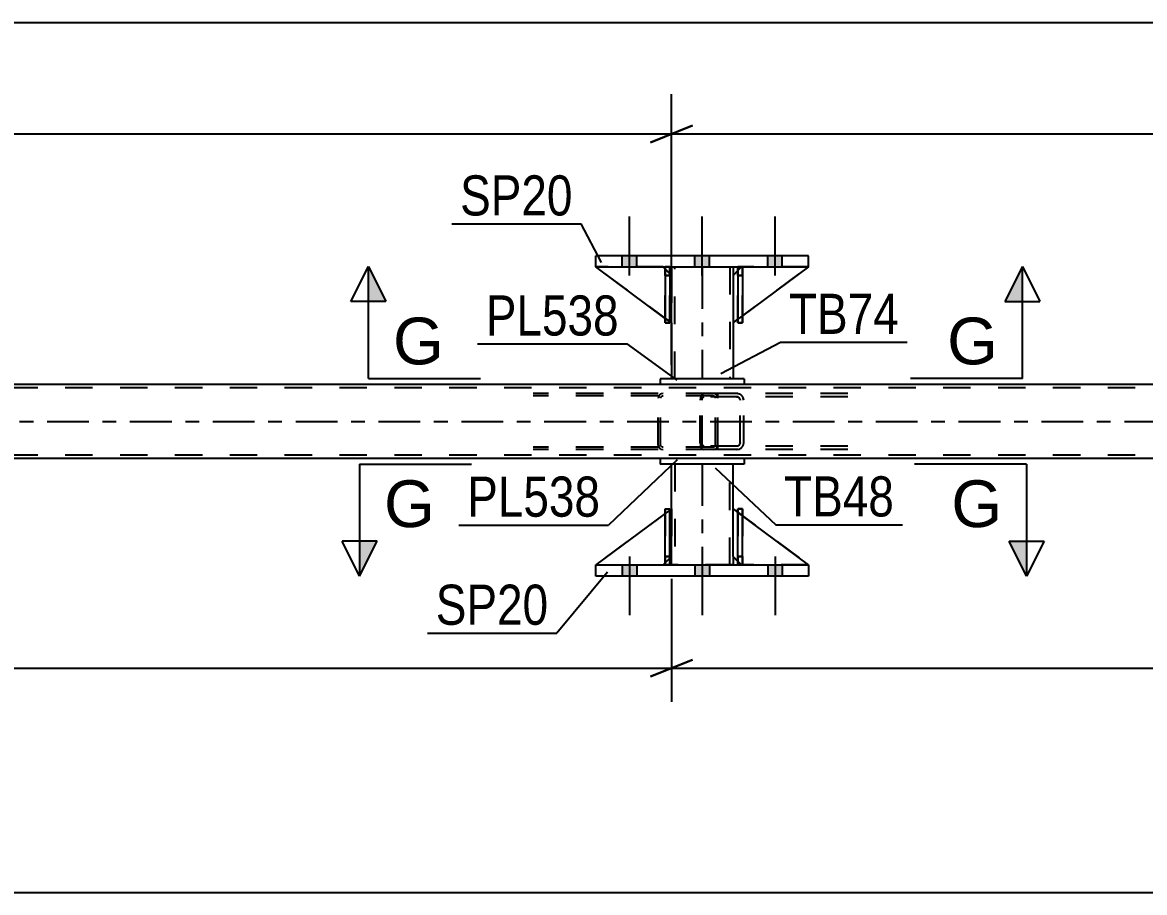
# Model space of a CAD drawing. Header units: millimetres. Extents: x 0 to 841, y 0 to 594.
# Drawn here: x 434 to 514.1, y 224.2 to 286.4 of the extents above; entities that cross this region are included whole.
import ezdxf

# ---------------------------------------------------------------- set-up
doc = ezdxf.new("R2010")
doc.units = ezdxf.units.MM
doc.linetypes.add('DXK_LINE_DOT2', pattern=[3.9198, 1.9599, -1.9599])
doc.linetypes.add('DXK_LINE_DOT3', pattern=[5.9187, 2.979, -0.9799, 0.9799, -0.9799])
doc.styles.add('Arial', font='ARIAL.TTF', dxfattribs={"height": 0.2})
doc.styles.add('Arial Narrow', font='ARIALN.TTF', dxfattribs={"height": 0.2})

# ---------------------------------------------------------------- blocks, each defined once
blk = doc.blocks.new('Part-814761001-5054 - 4920')
at = {"color": 2, "linetype": 'Continuous'}
for p, q in [((485.103, 268.665), (484.75, 268.312)), ((490.149, 268.912), (485.423, 265.411)), ((484.75, 268.312), (484.75, 264.912)), ((484.75, 264.912), (485.103, 265.174))]:
    blk.add_line(p, q, dxfattribs=at)
at = {"color": 7, "linetype": 'DXK_LINE_DOT2'}
for p, q in [((485.35, 268.912), (485.103, 268.665)), ((490.15, 268.912), (485.35, 268.912)), ((490.149, 268.912), (490.15, 268.912)), ((490.15, 268.912), (490.149, 268.912)), ((485.423, 265.411), (485.103, 265.174))]:
    blk.add_line(p, q, dxfattribs=at)
blk = doc.blocks.new('Bolt-814761001-4931 - 4920')
at = {"linetype": 'Continuous'}
for points in [[(477.87, 269.712), (476.83, 269.712), (476.83, 268.912), (477.87, 268.912)], [(477.87, 269.712), (476.83, 269.712), (476.83, 268.912), (477.87, 268.912)], [(477.87, 269.712), (476.83, 269.712), (476.83, 268.912), (477.87, 268.912)], [(483.07, 269.712), (482.03, 269.712), (482.03, 268.912), (483.07, 268.912)], [(483.07, 269.712), (482.03, 269.712), (482.03, 268.912), (483.07, 268.912)], [(488.27, 269.712), (487.23, 269.712), (487.23, 268.912), (488.27, 268.912)], [(488.27, 269.712), (487.23, 269.712), (487.23, 268.912), (488.27, 268.912)], [(488.27, 269.712), (487.23, 269.712), (487.23, 268.912), (488.27, 268.912)]]:
    blk.add_hatch(color=1, dxfattribs=at).paths.add_polyline_path(points)
at = {"color": 1, "linetype": 'Continuous'}
for p, q in [((477.35, 268.312), (477.35, 272.512)), ((477.35, 268.312), (477.35, 272.512)), ((477.35, 268.312), (477.35, 272.512)), ((482.55, 268.312), (482.55, 272.512)), ((482.55, 268.312), (482.55, 272.512)), ((487.75, 268.312), (487.75, 272.512)), ((487.75, 268.312), (487.75, 272.512)), ((487.75, 268.312), (487.75, 272.512)), ((476.83, 268.912), (476.83, 269.712)), ((476.83, 268.912), (476.83, 269.712)), ((476.83, 268.912), (476.83, 269.712)), ((477.87, 268.912), (477.87, 269.712)), ((477.87, 268.912), (477.87, 269.712)), ((477.87, 268.912), (477.87, 269.712)), ((482.03, 268.912), (482.03, 269.712)), ((482.03, 268.912), (482.03, 269.712)), ((483.07, 268.912), (483.07, 269.712)), ((483.07, 268.912), (483.07, 269.712)), ((487.23, 268.912), (487.23, 269.712)), ((487.23, 268.912), (487.23, 269.712)), ((487.23, 268.912), (487.23, 269.712)), ((488.27, 268.912), (488.27, 269.712)), ((488.27, 268.912), (488.27, 269.712)), ((488.27, 268.912), (488.27, 269.712))]:
    blk.add_line(p, q, dxfattribs=at)
blk = doc.blocks.new('Part-814761001-5060 - 4920')
at = {"color": 2, "linetype": 'Continuous'}
for p, q in [((479.903, 265.242), (474.95, 268.912)), ((479.903, 268.758), (479.749, 268.912)), ((480.349, 268.312), (480.223, 268.438)), ((480.349, 268.312), (480.349, 268.312)), ((480.349, 264.912), (480.349, 268.312)), ((480.223, 265.005), (480.349, 264.912)), ((480.349, 264.912), (480.349, 264.912))]:
    blk.add_line(p, q, dxfattribs=at)
at = {"color": 7, "linetype": 'DXK_LINE_DOT2'}
for p, q in [((479.749, 268.912), (474.95, 268.912)), ((474.95, 268.912), (474.95, 268.912)), ((479.749, 268.912), (480.349, 268.312)), ((480.223, 268.438), (479.903, 268.758)), ((480.349, 268.312), (480.349, 264.912)), ((480.223, 265.005), (479.903, 265.242))]:
    blk.add_line(p, q, dxfattribs=at)
blk = doc.blocks.new('Part-814761001-4936 - 4920')
at = {"color": 2, "linetype": 'Continuous'}
for p, q in [((485.55, 260.912), (479.55, 260.912)), ((479.55, 260.912), (479.55, 260.512)), ((485.55, 260.512), (479.55, 260.512)), ((485.55, 260.912), (485.55, 260.512))]:
    blk.add_line(p, q, dxfattribs=at)
blk = doc.blocks.new('Part-814761001-5017 - 4920')
at = {"color": 2, "linetype": 'Continuous'}
for p, q in [((485.423, 268.912), (485.103, 268.912)), ((485.103, 268.912), (485.103, 264.912)), ((485.423, 268.912), (485.423, 268.912)), ((485.423, 268.912), (485.423, 264.912)), ((485.423, 264.912), (485.103, 264.912))]:
    blk.add_line(p, q, dxfattribs=at)
at = {"color": 7, "linetype": 'DXK_LINE_DOT2'}
for p, q in [((485.103, 268.912), (485.103, 268.312)), ((485.103, 268.912), (485.103, 268.912)), ((485.423, 268.312), (485.423, 268.912)), ((485.423, 268.912), (485.423, 268.912)), ((485.423, 268.312), (485.103, 268.312)), ((485.103, 268.312), (485.103, 264.912)), ((485.423, 264.912), (485.423, 268.312))]:
    blk.add_line(p, q, dxfattribs=at)
blk = doc.blocks.new('Part-814761001-4963 - 4920')
at = {"color": 7, "linetype": 'DXK_LINE_DOT2'}
for p, q in [((482.482, 259.731), (482.424, 259.575)), ((482.57, 259.835), (482.482, 259.731)), ((482.674, 259.872), (482.57, 259.835)), ((492.945, 259.872), (482.674, 259.872)), ((483.666, 259.632), (483.666, 259.872)), ((485.201, 259.835), (485.008, 259.872)), ((482.424, 259.575), (482.403, 259.392)), ((482.403, 256.352), (482.403, 259.392)), ((482.539, 259.392), (482.549, 259.483)), ((482.539, 256.352), (482.539, 259.392)), ((482.549, 259.483), (482.578, 259.561)), ((482.578, 259.561), (482.622, 259.613)), ((482.622, 259.613), (482.674, 259.632)), ((492.945, 259.632), (482.674, 259.632)), ((485.008, 259.632), (485.105, 259.613)), ((485.105, 259.613), (485.186, 259.561)), ((485.186, 259.561), (485.241, 259.483)), ((485.241, 259.483), (485.26, 259.392)), ((485.26, 256.352), (485.26, 259.392)), ((485.511, 259.392), (485.473, 259.575)), ((485.511, 256.352), (485.511, 259.392)), ((482.403, 256.352), (482.424, 256.168)), ((482.424, 256.168), (482.482, 256.012)), ((482.482, 256.012), (482.57, 255.908)), ((482.549, 256.26), (482.539, 256.352)), ((482.578, 256.182), (482.549, 256.26)), ((482.57, 255.908), (482.674, 255.872)), ((482.622, 256.13), (482.578, 256.182)), ((482.674, 256.112), (482.622, 256.13)), ((492.945, 256.112), (482.674, 256.112)), ((492.945, 255.872), (482.674, 255.872)), ((483.666, 255.872), (483.666, 256.112)), ((485.105, 256.13), (485.008, 256.112)), ((485.008, 255.872), (485.201, 255.908)), ((485.186, 256.182), (485.105, 256.13)), ((485.241, 256.26), (485.186, 256.182)), ((485.26, 256.352), (485.241, 256.26)), ((485.473, 256.168), (485.511, 256.352))]:
    blk.add_line(p, q, dxfattribs=at)
for centre, start, end in [((485.023, 259.376), 23.84941, 68.8059), ((485.023, 256.367), 291.1941, 336.15059)]:
    blk.add_arc(centre, 0.492, start, end, dxfattribs=at)
blk = doc.blocks.new('Part-814761001-4971 - 4920')
at = {"color": 2, "linetype": 'Continuous'}
for p, q in [((479.55, 260.512), (230.147, 260.512)), ((649.818, 260.512), (485.55, 260.512)), ((479.55, 255.232), (230.147, 255.232)), ((649.818, 255.232), (485.55, 255.232))]:
    blk.add_line(p, q, dxfattribs=at)
at = {"color": 7, "linetype": 'DXK_LINE_DOT2'}
for p, q in [((485.55, 260.512), (479.55, 260.512)), ((748.669, 260.272), (86.553, 260.272)), ((748.669, 255.472), (86.553, 255.472)), ((485.55, 255.232), (479.55, 255.232))]:
    blk.add_line(p, q, dxfattribs=at)
at = {"color": 7, "linetype": 'DXK_LINE_DOT3'}
blk.add_line((86.553, 257.872), (748.669, 257.872), dxfattribs=at)
blk = doc.blocks.new('Part-814761001-5036 - 4920')
at = {"color": 2, "linetype": 'Continuous'}
for p, q in [((474.95, 247.631), (474.95, 247.631)), ((474.95, 246.831), (474.95, 247.631)), ((474.95, 247.631), (490.15, 247.631)), ((490.15, 247.631), (490.15, 247.631)), ((490.15, 247.631), (490.15, 246.831)), ((474.95, 246.831), (474.95, 246.831)), ((490.15, 246.831), (474.95, 246.831)), ((490.15, 246.831), (490.15, 246.831))]:
    blk.add_line(p, q, dxfattribs=at)
at = {"color": 7, "linetype": 'DXK_LINE_DOT2'}
for p, q in [((474.95, 246.831), (474.95, 247.631)), ((490.15, 247.631), (490.15, 246.831))]:
    blk.add_line(p, q, dxfattribs=at)
blk = doc.blocks.new('Bolt-814761001-4977 - 4920')
at = {"linetype": 'Continuous'}
for points in [[(476.83, 246.831), (477.87, 246.831), (477.87, 247.631), (476.83, 247.631)], [(476.83, 246.831), (477.87, 246.831), (477.87, 247.631), (476.83, 247.631)], [(476.83, 246.831), (477.87, 246.831), (477.87, 247.631), (476.83, 247.631)], [(482.03, 246.831), (483.07, 246.831), (483.07, 247.631), (482.03, 247.631)], [(482.03, 246.831), (483.07, 246.831), (483.07, 247.631), (482.03, 247.631)], [(487.23, 246.831), (488.27, 246.831), (488.27, 247.631), (487.23, 247.631)], [(487.23, 246.831), (488.27, 246.831), (488.27, 247.631), (487.23, 247.631)], [(487.23, 246.831), (488.27, 246.831), (488.27, 247.631), (487.23, 247.631)]]:
    blk.add_hatch(color=1, dxfattribs=at).paths.add_polyline_path(points)
at = {"color": 1, "linetype": 'Continuous'}
for p, q in [((477.35, 248.231), (477.35, 244.031)), ((477.35, 248.231), (477.35, 244.031)), ((477.35, 248.231), (477.35, 244.031)), ((482.55, 248.231), (482.55, 244.031)), ((482.55, 248.231), (482.55, 244.031)), ((487.75, 248.231), (487.75, 244.031)), ((487.75, 248.231), (487.75, 244.031)), ((487.75, 248.231), (487.75, 244.031)), ((476.83, 247.631), (476.83, 246.831)), ((476.83, 247.631), (476.83, 246.831)), ((476.83, 247.631), (476.83, 246.831)), ((477.87, 247.631), (477.87, 246.831)), ((477.87, 247.631), (477.87, 246.831)), ((477.87, 247.631), (477.87, 246.831)), ((482.03, 247.631), (482.03, 246.831)), ((482.03, 247.631), (482.03, 246.831)), ((483.07, 247.631), (483.07, 246.831)), ((483.07, 247.631), (483.07, 246.831)), ((487.23, 247.631), (487.23, 246.831)), ((487.23, 247.631), (487.23, 246.831)), ((487.23, 247.631), (487.23, 246.831)), ((488.27, 247.631), (488.27, 246.831)), ((488.27, 247.631), (488.27, 246.831)), ((488.27, 247.631), (488.27, 246.831))]:
    blk.add_line(p, q, dxfattribs=at)
blk = doc.blocks.new('Part-814761001-5045 - 4920')
at = {"color": 7, "linetype": 'DXK_LINE_DOT2'}
for p, q in [((480.349, 251.631), (474.95, 247.632)), ((480.349, 251.631), (480.349, 248.231)), ((480.349, 248.231), (480.349, 251.631)), ((480.349, 248.231), (479.749, 247.631)), ((479.749, 247.631), (480.349, 248.231)), ((480.349, 248.231), (480.349, 248.231)), ((474.95, 247.632), (479.749, 247.631))]:
    blk.add_line(p, q, dxfattribs=at)
blk = doc.blocks.new('Part-814761001-5003 - 4920')
at = {"color": 7, "linetype": 'DXK_LINE_DOT2'}
for p, q in [((483.326, 259.872), (470.482, 259.872)), ((483.326, 259.712), (470.482, 259.712)), ((479.75, 259.872), (479.62, 259.847)), ((479.63, 259.665), (479.685, 259.699)), ((479.685, 259.699), (479.75, 259.712)), ((483.456, 259.847), (483.326, 259.872)), ((483.326, 259.712), (483.391, 259.699)), ((483.391, 259.699), (483.446, 259.665)), ((479.435, 259.674), (479.41, 259.552)), ((479.41, 256.192), (479.41, 259.552)), ((479.58, 259.552), (479.593, 259.613)), ((479.58, 256.192), (479.58, 259.552)), ((479.593, 259.613), (479.63, 259.665)), ((483.446, 259.665), (483.483, 259.613)), ((483.483, 259.613), (483.496, 259.552)), ((483.496, 256.192), (483.496, 259.552)), ((483.666, 259.552), (483.64, 259.674)), ((483.666, 256.192), (483.666, 259.552)), ((483.326, 256.032), (470.482, 256.032)), ((483.326, 255.872), (470.482, 255.872)), ((479.41, 256.192), (479.435, 256.069)), ((479.593, 256.13), (479.58, 256.192)), ((479.63, 256.078), (479.593, 256.13)), ((479.62, 255.896), (479.75, 255.872)), ((479.685, 256.044), (479.63, 256.078)), ((479.75, 256.032), (479.685, 256.044)), ((483.391, 256.044), (483.326, 256.032)), ((483.326, 255.872), (483.456, 255.896)), ((483.446, 256.078), (483.391, 256.044)), ((483.483, 256.13), (483.446, 256.078)), ((483.496, 256.192), (483.483, 256.13)), ((483.64, 256.069), (483.666, 256.192))]:
    blk.add_line(p, q, dxfattribs=at)
for centre, start, end in [((479.737, 259.538), 110.75832, 155.68004), ((483.339, 259.538), 24.31996, 69.24168), ((479.737, 256.205), 204.31996, 249.24168), ((483.339, 256.205), 290.75832, 335.68004)]:
    blk.add_arc(centre, 0.331, start, end, dxfattribs=at)
blk = doc.blocks.new('Part-814761001-5018 - 4920')
at = {"color": 2, "linetype": 'Continuous'}
for p, q in [((480.223, 268.912), (479.903, 268.912)), ((479.903, 268.912), (479.903, 264.912)), ((480.223, 268.912), (480.223, 268.912)), ((480.223, 268.912), (480.223, 264.912)), ((480.223, 264.912), (479.903, 264.912))]:
    blk.add_line(p, q, dxfattribs=at)
at = {"color": 7, "linetype": 'DXK_LINE_DOT2'}
for p, q in [((479.903, 268.912), (479.903, 268.312)), ((479.903, 268.912), (479.903, 268.912)), ((480.223, 268.312), (480.223, 268.912)), ((480.223, 268.912), (480.223, 268.912)), ((480.223, 268.312), (479.903, 268.312)), ((479.903, 268.312), (479.903, 264.912)), ((480.223, 264.912), (480.223, 268.312))]:
    blk.add_line(p, q, dxfattribs=at)
blk = doc.blocks.new('Part-814761001-5031 - 4920')
at = {"color": 2, "linetype": 'Continuous'}
for p, q in [((474.95, 269.712), (474.95, 269.712)), ((474.95, 268.912), (474.95, 269.712)), ((490.15, 269.712), (474.95, 269.712)), ((490.15, 269.712), (490.15, 269.712)), ((490.15, 268.912), (490.15, 269.712)), ((474.95, 268.912), (474.95, 268.912)), ((474.95, 268.912), (490.15, 268.912)), ((490.15, 268.912), (490.15, 268.912))]:
    blk.add_line(p, q, dxfattribs=at)
at = {"color": 7, "linetype": 'DXK_LINE_DOT2'}
for p, q in [((474.95, 268.912), (474.95, 269.712)), ((490.15, 268.912), (490.15, 269.712))]:
    blk.add_line(p, q, dxfattribs=at)
blk = doc.blocks.new('Part-814761001-5039 - 4920')
at = {"color": 7, "linetype": 'DXK_LINE_DOT2'}
for p, q in [((484.75, 248.231), (484.75, 251.631)), ((484.75, 251.631), (490.15, 247.631)), ((485.35, 247.631), (484.75, 248.231)), ((490.15, 247.631), (485.35, 247.631))]:
    blk.add_line(p, q, dxfattribs=at)
blk = doc.blocks.new('Part-814761001-5042 - 4920')
at = {"color": 2, "linetype": 'Continuous'}
for p, q in [((484.75, 248.231), (484.75, 251.631)), ((484.75, 251.631), (485.103, 251.37)), ((490.15, 247.631), (485.423, 251.133)), ((485.103, 247.878), (484.75, 248.231))]:
    blk.add_line(p, q, dxfattribs=at)
at = {"color": 7, "linetype": 'DXK_LINE_DOT2'}
for p, q in [((485.423, 251.133), (485.103, 251.37)), ((485.103, 247.878), (485.35, 247.631)), ((485.35, 247.631), (490.15, 247.631))]:
    blk.add_line(p, q, dxfattribs=at)
blk = doc.blocks.new('Part-814761001-5048 - 4920')
at = {"color": 2, "linetype": 'Continuous'}
for p, q in [((479.903, 251.301), (474.95, 247.632)), ((480.349, 251.631), (480.223, 251.538)), ((480.349, 248.231), (480.349, 251.631)), ((479.903, 247.785), (479.749, 247.631)), ((480.349, 248.231), (480.223, 248.105)), ((480.349, 248.231), (480.349, 248.231))]:
    blk.add_line(p, q, dxfattribs=at)
at = {"color": 7, "linetype": 'DXK_LINE_DOT2'}
for p, q in [((480.223, 251.538), (479.903, 251.301)), ((480.349, 248.231), (480.349, 251.631)), ((480.349, 248.231), (479.749, 247.631)), ((480.223, 248.105), (479.903, 247.785)), ((474.95, 247.632), (474.95, 247.632)), ((474.95, 247.632), (479.749, 247.631))]:
    blk.add_line(p, q, dxfattribs=at)
blk = doc.blocks.new('Part-814761001-5051 - 4920')
at = {"color": 7, "linetype": 'DXK_LINE_DOT2'}
for p, q in [((485.35, 268.912), (484.75, 268.312)), ((484.75, 264.912), (490.15, 268.912)), ((490.15, 268.912), (485.35, 268.912)), ((484.75, 268.312), (484.75, 264.912))]:
    blk.add_line(p, q, dxfattribs=at)
blk = doc.blocks.new('Part-814761001-5057 - 4920')
at = {"color": 7, "linetype": 'DXK_LINE_DOT2'}
for p, q in [((480.349, 264.912), (474.95, 268.912)), ((474.95, 268.912), (479.749, 268.912)), ((479.749, 268.912), (480.349, 268.312)), ((480.349, 268.312), (479.749, 268.912)), ((480.349, 268.312), (480.349, 264.912)), ((480.349, 268.312), (480.349, 268.312)), ((480.349, 268.312), (480.349, 264.912))]:
    blk.add_line(p, q, dxfattribs=at)
blk = doc.blocks.new('Part-814761001-5061 - 4920')
at = {"color": 7, "linetype": 'DXK_LINE_DOT2'}
for p, q in [((485.423, 251.632), (485.103, 251.632)), ((485.103, 248.232), (485.103, 251.632)), ((485.103, 251.632), (485.103, 247.632)), ((485.423, 251.632), (485.423, 248.232)), ((485.423, 247.632), (485.423, 251.632)), ((485.423, 248.232), (485.103, 248.232)), ((485.103, 247.632), (485.103, 248.232)), ((485.423, 248.232), (485.423, 247.632)), ((485.423, 247.632), (485.103, 247.632)), ((485.423, 247.632), (485.423, 247.632))]:
    blk.add_line(p, q, dxfattribs=at)
blk = doc.blocks.new('Part-814761001-5062 - 4920')
at = {"color": 7, "linetype": 'DXK_LINE_DOT2'}
for p, q in [((479.904, 251.632), (479.903, 247.632)), ((479.904, 251.632), (480.224, 251.632)), ((479.904, 248.232), (479.904, 251.632)), ((480.223, 247.632), (480.224, 251.538)), ((480.224, 251.632), (480.224, 248.232)), ((480.224, 248.232), (479.904, 248.232)), ((479.904, 247.632), (479.904, 248.232)), ((480.224, 248.232), (480.224, 247.632)), ((480.224, 247.632), (479.903, 247.632)), ((480.224, 247.632), (480.223, 247.632))]:
    blk.add_line(p, q, dxfattribs=at)
blk = doc.blocks.new('Part-814761001-5197 - 4920')
at = {"color": 2, "linetype": 'Continuous'}
for p, q in [((485.103, 247.631), (485.103, 251.632)), ((485.103, 251.632), (485.423, 251.632)), ((485.423, 247.631), (485.423, 251.632)), ((485.103, 247.632), (485.103, 247.632)), ((485.423, 247.632), (485.103, 247.632))]:
    blk.add_line(p, q, dxfattribs=at)
at = {"color": 7, "linetype": 'DXK_LINE_DOT2'}
for p, q in [((485.103, 251.632), (485.103, 248.232)), ((485.423, 248.232), (485.423, 251.632)), ((485.103, 248.232), (485.103, 247.632)), ((485.103, 248.232), (485.423, 248.232)), ((485.423, 247.632), (485.423, 248.232)), ((485.103, 247.632), (485.103, 247.631)), ((485.103, 247.632), (485.103, 247.632)), ((485.423, 247.632), (485.423, 247.631))]:
    blk.add_line(p, q, dxfattribs=at)
blk = doc.blocks.new('Part-814761001-5088 - 4920')
at = {"color": 2, "linetype": 'Continuous'}
for p, q in [((480.35, 268.912), (480.35, 268.312)), ((484.75, 268.912), (484.75, 268.312)), ((480.35, 264.912), (480.35, 260.912)), ((484.75, 264.912), (484.75, 260.912))]:
    blk.add_line(p, q, dxfattribs=at)
at = {"color": 7, "linetype": 'DXK_LINE_DOT2'}
for p, q in [((480.35, 268.912), (484.75, 268.912)), ((480.59, 260.912), (480.59, 268.912)), ((484.51, 268.912), (484.51, 260.912)), ((480.35, 268.312), (480.35, 264.912)), ((484.75, 268.312), (484.75, 264.912)), ((484.75, 260.912), (480.35, 260.912))]:
    blk.add_line(p, q, dxfattribs=at)
at = {"color": 7, "linetype": 'DXK_LINE_DOT3'}
blk.add_line((482.55, 268.912), (482.55, 260.912), dxfattribs=at)
blk = doc.blocks.new('Part-814761001-5093 - 4920')
at = {"color": 2, "linetype": 'Continuous'}
for p, q in [((485.55, 255.231), (479.55, 255.231)), ((479.55, 255.231), (479.55, 254.831)), ((485.55, 255.231), (485.55, 254.831)), ((485.55, 254.831), (479.55, 254.831))]:
    blk.add_line(p, q, dxfattribs=at)
blk = doc.blocks.new('Part-814761001-5139 - 4920')
at = {"color": 7, "linetype": 'DXK_LINE_DOT2'}
for p, q in [((485.103, 268.312), (485.103, 268.912)), ((485.103, 268.912), (485.103, 268.912)), ((485.103, 268.912), (485.103, 264.912)), ((485.103, 268.912), (485.423, 268.912)), ((485.423, 268.912), (485.423, 268.312)), ((485.423, 264.912), (485.423, 268.912)), ((485.103, 264.912), (485.103, 268.312)), ((485.103, 268.312), (485.423, 268.312)), ((485.423, 268.312), (485.423, 264.912)), ((485.103, 264.912), (485.423, 264.912))]:
    blk.add_line(p, q, dxfattribs=at)
blk = doc.blocks.new('Part-814761001-5140 - 4920')
at = {"color": 7, "linetype": 'DXK_LINE_DOT2'}
for p, q in [((479.904, 268.912), (479.903, 268.912)), ((479.903, 268.912), (479.904, 264.912)), ((479.903, 268.912), (480.224, 268.912)), ((479.904, 268.312), (479.904, 268.912)), ((480.224, 264.912), (480.223, 268.912)), ((480.224, 268.912), (480.224, 268.312)), ((479.904, 264.912), (479.904, 268.312)), ((479.904, 268.312), (480.224, 268.312)), ((480.224, 268.312), (480.224, 264.912)), ((479.904, 264.912), (480.224, 264.912))]:
    blk.add_line(p, q, dxfattribs=at)
blk = doc.blocks.new('Part-814761001-5198 - 4920')
at = {"color": 2, "linetype": 'Continuous'}
for p, q in [((479.903, 247.631), (479.903, 251.632)), ((479.903, 251.632), (480.223, 251.632)), ((480.223, 247.631), (480.223, 251.632)), ((479.903, 247.632), (479.903, 247.632)), ((480.223, 247.632), (479.903, 247.632))]:
    blk.add_line(p, q, dxfattribs=at)
at = {"color": 7, "linetype": 'DXK_LINE_DOT2'}
for p, q in [((479.903, 251.632), (479.903, 248.232)), ((480.223, 248.232), (480.223, 251.632)), ((479.903, 248.232), (479.903, 247.632)), ((479.903, 248.232), (480.223, 248.232)), ((480.223, 247.632), (480.223, 248.232)), ((479.903, 247.632), (479.903, 247.631)), ((479.903, 247.632), (479.903, 247.632)), ((480.223, 247.632), (480.223, 247.631))]:
    blk.add_line(p, q, dxfattribs=at)
blk = doc.blocks.new('Part-814761001-5203 - 4920')
at = {"color": 2, "linetype": 'Continuous'}
for p, q in [((480.35, 251.631), (480.35, 254.831)), ((484.75, 251.632), (484.75, 254.831)), ((480.35, 247.631), (480.35, 248.231)), ((484.75, 248.232), (484.75, 247.631))]:
    blk.add_line(p, q, dxfattribs=at)
at = {"color": 7, "linetype": 'DXK_LINE_DOT2'}
for p, q in [((484.75, 254.831), (480.35, 254.831)), ((480.59, 254.831), (480.59, 247.631)), ((484.51, 247.631), (484.51, 254.831)), ((480.35, 248.231), (480.35, 251.631)), ((484.75, 248.232), (484.75, 251.632)), ((484.75, 247.631), (480.35, 247.631))]:
    blk.add_line(p, q, dxfattribs=at)
at = {"color": 7, "linetype": 'DXK_LINE_DOT3'}
blk.add_line((482.55, 254.831), (482.55, 247.631), dxfattribs=at)
blk = doc.blocks.new('StraightDimension-814761001-5310 - 4920')
at = {"color": 7, "linetype": 'Continuous'}
blk.add_line((75.693, 224.223), (759.529, 224.223), dxfattribs=at)
blk = doc.blocks.new('StraightDimension-814761001-5340 - 4920')
at = {"color": 7, "linetype": 'Continuous'}
for p, q in [((480.349, 246.631), (480.349, 237.859)), ((650.618, 246.631), (650.618, 237.859)), ((481.849, 240.859), (478.849, 239.659)), ((649.118, 239.659), (652.118, 240.859)), ((480.349, 240.259), (650.618, 240.259))]:
    blk.add_line(p, q, dxfattribs=at)
at = {"color": 0}
blk.add_wipeout([(569.74, 241.009), (569.74, 245.209), (561.227, 245.209), (561.227, 241.009)], dxfattribs=at)
at = {"color": 3, "style": 'Arial Narrow'}
blk.add_text('4257', height=2.8633, dxfattribs=at).set_placement((561.827, 241.609))
blk = doc.blocks.new('StraightDimension-814761001-5348 - 4920')
at = {"color": 7, "linetype": 'Continuous'}
for p, q in [((480.349, 246.631), (480.349, 237.859)), ((478.849, 239.659), (481.849, 240.859)), ((224.947, 240.259), (480.349, 240.259))]:
    blk.add_line(p, q, dxfattribs=at)
blk = doc.blocks.new('StraightDimension-814761001-5367 - 4920')
at = {"color": 7, "linetype": 'Continuous'}
blk.add_line((76.333, 286.38), (758.889, 286.38), dxfattribs=at)
blk = doc.blocks.new('StraightDimension-814761001-5388 - 4920')
at = {"color": 7, "linetype": 'Continuous'}
for p, q in [((480.35, 261.912), (480.35, 281.264)), ((478.85, 277.814), (481.85, 279.014)), ((224.947, 278.414), (480.35, 278.414))]:
    blk.add_line(p, q, dxfattribs=at)
blk = doc.blocks.new('StraightDimension-814761001-5398 - 4920')
at = {"color": 7, "linetype": 'Continuous'}
for p, q in [((480.35, 261.912), (480.35, 281.264)), ((650.618, 261.912), (650.618, 281.264)), ((481.85, 279.014), (478.85, 277.814)), ((649.118, 277.814), (652.118, 279.014)), ((480.35, 278.414), (650.618, 278.414))]:
    blk.add_line(p, q, dxfattribs=at)
at = {"color": 0}
blk.add_wipeout([(569.74, 279.164), (569.74, 283.364), (561.227, 283.364), (561.227, 279.164)], dxfattribs=at)
at = {"color": 3, "style": 'Arial Narrow'}
blk.add_text('4257', height=2.8633, dxfattribs=at).set_placement((561.827, 279.764))
blk = doc.blocks.new('Mark-814761001-4932 - 4920')
at = {"color": 30, "linetype": 'Continuous'}
for p in [(466.49, 263.416), (480.761, 260.82)]:
    blk.add_line(p, (477.194, 263.416), dxfattribs=at)
at = {"color": 0}
blk.add_wipeout([(476.594, 264.016), (476.594, 267.016), (467.09, 267.016), (467.09, 264.016)], dxfattribs=at)
blk.add_wipeout([(476.594, 264.016), (476.594, 267.016), (467.09, 267.016), (467.09, 264.016)], dxfattribs=at)
at = {"color": 3, "style": 'Arial Narrow'}
blk.add_text('PL538', height=2.8633, dxfattribs=at).set_placement((467.09, 264.016))
blk = doc.blocks.new('Mark-814761001-5027 - 4920')
at = {"color": 30, "linetype": 'Continuous'}
for p in [(464.656, 271.991), (475.343, 269.23)]:
    blk.add_line(p, (473.895, 271.991), dxfattribs=at)
at = {"color": 0}
blk.add_wipeout([(473.295, 272.591), (473.295, 275.591), (465.256, 275.591), (465.256, 272.591)], dxfattribs=at)
blk.add_wipeout([(473.295, 272.591), (473.295, 275.591), (465.256, 275.591), (465.256, 272.591)], dxfattribs=at)
at = {"color": 3, "style": 'Arial Narrow'}
blk.add_text('SP20', height=2.8633, dxfattribs=at).set_placement((465.256, 272.591))
blk = doc.blocks.new('Mark-814761001-5032 - 4920')
at = {"color": 30, "linetype": 'Continuous'}
for p in [(475.775, 247.122), (462.917, 242.753)]:
    blk.add_line(p, (472.156, 242.753), dxfattribs=at)
at = {"color": 0}
blk.add_wipeout([(471.556, 243.353), (471.556, 246.353), (463.517, 246.353), (463.517, 243.353)], dxfattribs=at)
blk.add_wipeout([(471.556, 243.353), (471.556, 246.353), (463.517, 246.353), (463.517, 243.353)], dxfattribs=at)
at = {"color": 3, "style": 'Arial Narrow'}
blk.add_text('SP20', height=2.8633, dxfattribs=at).set_placement((463.517, 243.353))
blk = doc.blocks.new('Mark-814761001-5084 - 4920')
at = {"color": 30, "linetype": 'Continuous'}
for p, q in [((483.876, 261.301), (488.144, 263.533)), ((488.144, 263.533), (497.198, 263.533))]:
    blk.add_line(p, q, dxfattribs=at)
at = {"color": 0}
blk.add_wipeout([(496.598, 264.133), (496.598, 267.133), (488.744, 267.133), (488.744, 264.133)], dxfattribs=at)
blk.add_wipeout([(496.598, 264.133), (496.598, 267.133), (488.744, 267.133), (488.744, 264.133)], dxfattribs=at)
at = {"color": 3, "style": 'Arial Narrow'}
blk.add_text('TB74', height=2.8633, dxfattribs=at).set_placement((488.744, 264.133))
blk = doc.blocks.new('Mark-814761001-5089 - 4920')
at = {"color": 30, "linetype": 'Continuous'}
for p in [(480.761, 255.14), (465.162, 250.476)]:
    blk.add_line(p, (475.866, 250.476), dxfattribs=at)
at = {"color": 0}
blk.add_wipeout([(475.266, 251.076), (475.266, 254.076), (465.762, 254.076), (465.762, 251.076)], dxfattribs=at)
blk.add_wipeout([(475.266, 251.076), (475.266, 254.076), (465.762, 254.076), (465.762, 251.076)], dxfattribs=at)
at = {"color": 3, "style": 'Arial Narrow'}
blk.add_text('PL538', height=2.8633, dxfattribs=at).set_placement((465.762, 251.076))
blk = doc.blocks.new('Mark-814761001-5199 - 4920')
at = {"color": 30, "linetype": 'Continuous'}
for p, q in [((483.478, 254.57), (487.796, 250.49)), ((487.796, 250.49), (496.851, 250.49))]:
    blk.add_line(p, q, dxfattribs=at)
at = {"color": 0}
blk.add_wipeout([(496.251, 251.09), (496.251, 254.09), (488.396, 254.09), (488.396, 251.09)], dxfattribs=at)
blk.add_wipeout([(496.251, 251.09), (496.251, 254.09), (488.396, 254.09), (488.396, 251.09)], dxfattribs=at)
at = {"color": 3, "style": 'Arial Narrow'}
blk.add_text('TB48', height=2.8633, dxfattribs=at).set_placement((488.396, 251.09))
blk = doc.blocks.new('SectionMark-814761001-5433 - 4920')
at = {"linetype": 'Continuous'}
for points in [[(458.071, 249.328), (459.321, 249.328), (458.071, 246.828)], [(504.47, 249.328), (505.72, 249.328), (505.72, 246.828)]]:
    blk.add_hatch(color=6, dxfattribs=at).paths.add_polyline_path(points)
at = {"color": 6, "linetype": 'Continuous'}
for p, q in [((458.071, 254.828), (466.071, 254.828)), ((458.071, 254.828), (458.071, 246.828)), ((505.72, 254.828), (497.72, 254.828)), ((505.72, 254.828), (505.72, 246.828)), ((458.071, 246.828), (456.821, 249.328)), ((459.321, 249.328), (456.821, 249.328)), ((458.071, 246.828), (459.321, 249.328)), ((504.47, 249.328), (506.97, 249.328)), ((505.72, 246.828), (504.47, 249.328)), ((506.97, 249.328), (505.72, 246.828))]:
    blk.add_line(p, q, dxfattribs=at)
at = {"color": 0, "linetype": 'Continuous'}
for points in [[(463.451, 250.328), (463.451, 253.828), (459.821, 253.828), (459.821, 250.328)], [(503.97, 250.328), (503.97, 253.828), (500.34, 253.828), (500.34, 250.328)]]:
    blk.add_wipeout(points, dxfattribs=at)
at = {"color": 3, "linetype": 'Continuous', "style": 'Arial'}
for p in [(459.821, 250.328), (500.34, 250.328)]:
    blk.add_text('G', height=3.343, dxfattribs=at).set_placement(p)
blk = doc.blocks.new('SectionMark-814761001-5435 - 4920')
at = {"linetype": 'Continuous'}
for points in [[(459.962, 266.454), (458.712, 266.454), (458.712, 268.954)], [(505.421, 266.454), (504.171, 266.454), (505.421, 268.954)]]:
    blk.add_hatch(color=6, dxfattribs=at).paths.add_polyline_path(points)
at = {"color": 6, "linetype": 'Continuous'}
for p, q in [((457.462, 266.454), (458.712, 268.954)), ((458.712, 260.954), (458.712, 268.954)), ((458.712, 268.954), (459.962, 266.454)), ((505.421, 268.954), (504.171, 266.454)), ((505.421, 260.954), (505.421, 268.954)), ((505.421, 268.954), (506.671, 266.454)), ((459.962, 266.454), (457.462, 266.454)), ((504.171, 266.454), (506.671, 266.454)), ((458.712, 260.954), (466.712, 260.954)), ((505.421, 260.954), (497.421, 260.954))]:
    blk.add_line(p, q, dxfattribs=at)
at = {"color": 0, "linetype": 'Continuous'}
for points in [[(464.092, 261.954), (464.092, 265.454), (460.462, 265.454), (460.462, 261.954)], [(503.671, 261.954), (503.671, 265.454), (500.041, 265.454), (500.041, 261.954)]]:
    blk.add_wipeout(points, dxfattribs=at)
at = {"color": 3, "linetype": 'Continuous', "style": 'Arial'}
for p in [(460.462, 261.954), (500.041, 261.954)]:
    blk.add_text('G', height=3.343, dxfattribs=at).set_placement(p)

msp = doc.modelspace()

# ---------------------------------------------------------------- block references
for name in ['Bolt-814761001-4931 - 4920', 'Part-814761001-5031 - 4920', 'Part-814761001-5060 - 4920', 'Part-814761001-5057 - 4920', 'Part-814761001-5018 - 4920', 'Part-814761001-5140 - 4920', 'Part-814761001-5088 - 4920', 'Part-814761001-5054 - 4920', 'Part-814761001-5051 - 4920', 'Part-814761001-5017 - 4920', 'Part-814761001-5139 - 4920', 'Part-814761001-4971 - 4920', 'Part-814761001-4936 - 4920', 'Part-814761001-5003 - 4920', 'Part-814761001-4963 - 4920', 'Part-814761001-5093 - 4920', 'Part-814761001-5203 - 4920', 'Part-814761001-5045 - 4920', 'Part-814761001-5048 - 4920', 'Part-814761001-5062 - 4920', 'Part-814761001-5198 - 4920', 'Part-814761001-5039 - 4920', 'Part-814761001-5042 - 4920', 'Part-814761001-5061 - 4920', 'Part-814761001-5197 - 4920', 'Bolt-814761001-4977 - 4920', 'Part-814761001-5036 - 4920']:
    msp.add_blockref(name, (0, 0))

# ---------------------------------------------------------------- next in the draw order: block references
for name in ['StraightDimension-814761001-5367 - 4920', 'StraightDimension-814761001-5310 - 4920']:
    msp.add_blockref(name, (0, 0))

# ---------------------------------------------------------------- next in the draw order: block references
for name in ['StraightDimension-814761001-5388 - 4920', 'Mark-814761001-5089 - 4920', 'Mark-814761001-5199 - 4920', 'StraightDimension-814761001-5340 - 4920']:
    msp.add_blockref(name, (0, 0))

# ---------------------------------------------------------------- next in the draw order: block references
for name in ['StraightDimension-814761001-5398 - 4920', 'Mark-814761001-5027 - 4920', 'StraightDimension-814761001-5348 - 4920']:
    msp.add_blockref(name, (0, 0))

# ---------------------------------------------------------------- next in the draw order: block references
for name in ['Mark-814761001-4932 - 4920', 'Mark-814761001-5084 - 4920', 'Mark-814761001-5032 - 4920']:
    msp.add_blockref(name, (0, 0))

# ---------------------------------------------------------------- next in the draw order: block references
for name in ['SectionMark-814761001-5435 - 4920', 'SectionMark-814761001-5433 - 4920']:
    msp.add_blockref(name, (0, 0))

doc.saveas('drawing.dxf')
